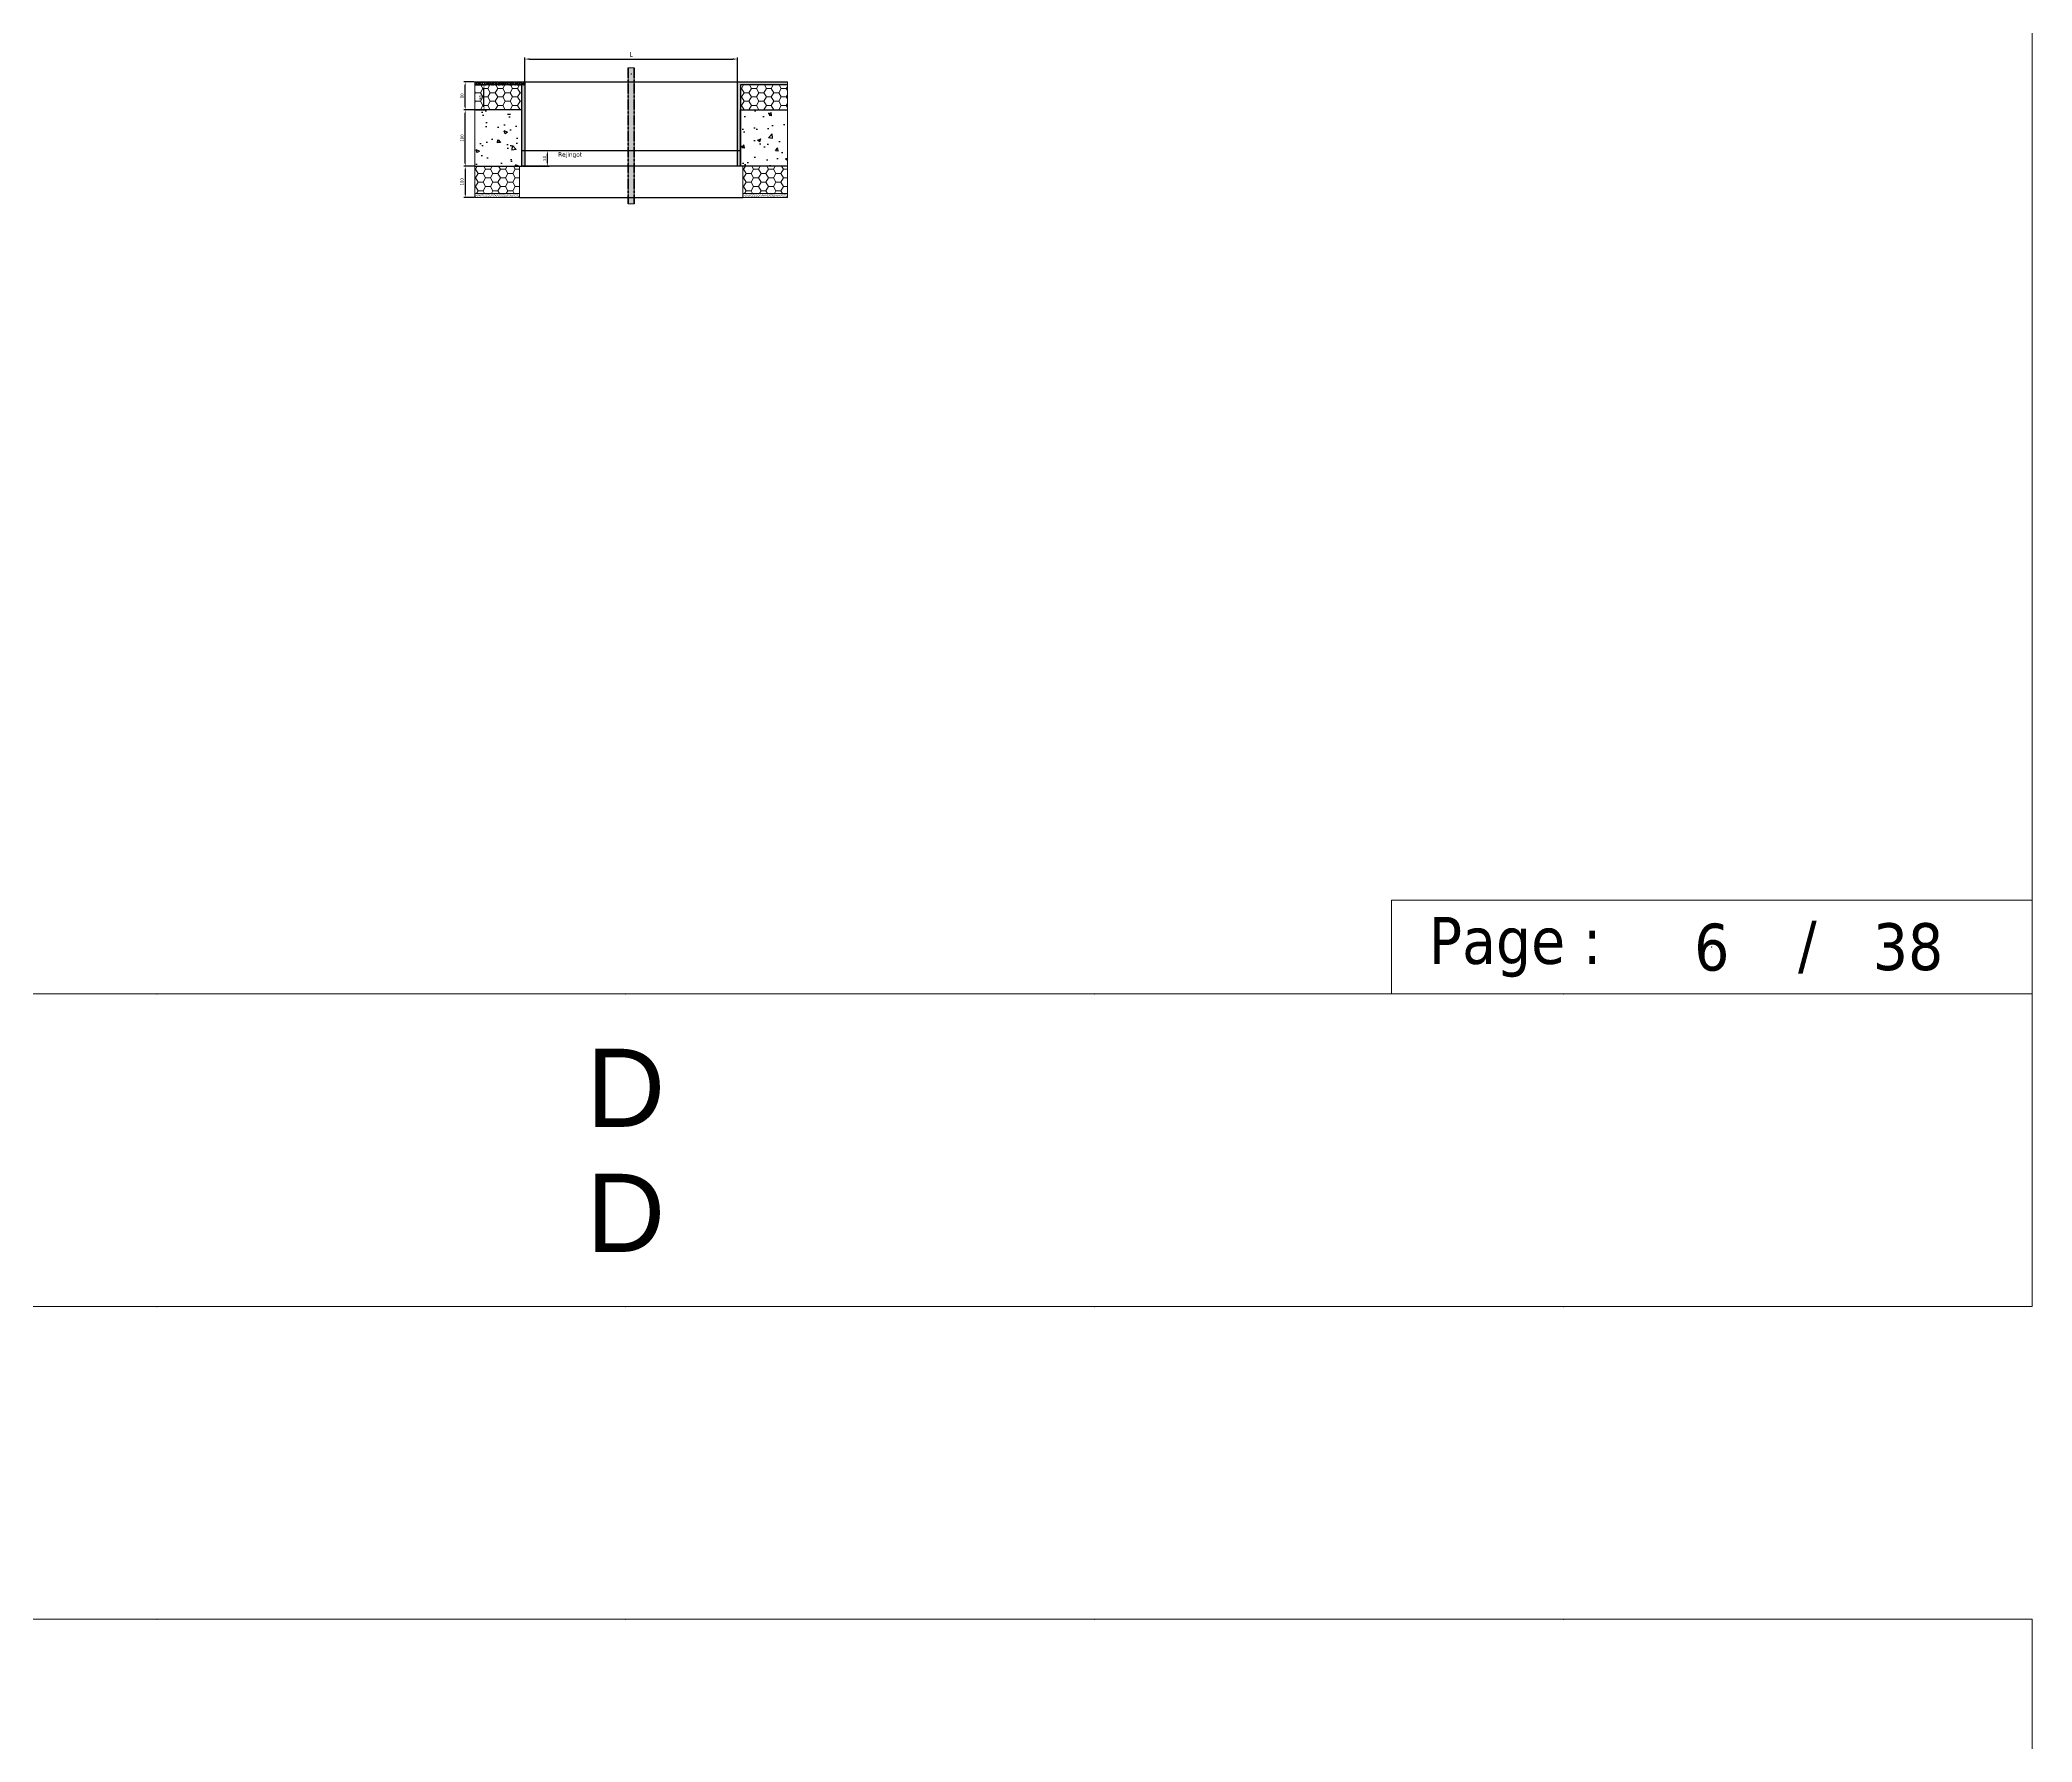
# Model space of a CAD drawing. Header units: millimetres. Extents: x -20000 to 230000, y -17405 to 25402.
# Drawn here: x 33125 to 39500, y -893 to 4552 of the extents above; entities that cross this region are included whole.
import ezdxf
from ezdxf.enums import TextEntityAlignment as Align

# ---------------------------------------------------------------- set-up
doc = ezdxf.new("R2010")
doc.units = ezdxf.units.MM
doc.header["$PDMODE"] = 35
doc.header["$PDSIZE"] = 0.5
doc.linetypes.add('AXES', pattern=[50.8, 31.75, -6.35, 6.35, -6.35])
doc.layers.get('0').update_dxf_attribs({"lineweight": 13})
doc.layers.get('Defpoints').update_dxf_attribs({"true_color": 0xc2a584})
for name, color, linetype, lineweight in [('0 - 1 (validé)', 3, 'Continuous', 13), ('1 - Axe', 1, 'AXES', 0), ('1 - BETON', 251, 'Continuous', 25), ('1 - Cartouche', 7, 'Continuous', 13), ('1 - Cotation', 32, 'Continuous', 13), ('1 - Isolant', 132, 'Continuous', 13), ('1 - Platre', 252, 'Continuous', 13), ('1 - Texte', 7, 'Continuous', 13)]:
    doc.layers.add(name, color=color, linetype=linetype, lineweight=lineweight)
for name, color, linetype, lineweight, plot in [('0 - Invisible', 43, 'Continuous', 0, False), ('0 - Trame', 1, 'Continuous', 0, False), ('Intouchable', 252, 'Continuous', 13, False), ('Non visible', 163, 'Continuous', 25, False)]:
    doc.layers.add(name, color=color, linetype=linetype, lineweight=lineweight, plot=plot)
doc.layers.add('1 - Cache', color=7, linetype='Continuous', lineweight=0, true_color=0xffffff)
doc.styles.get("Standard").update_dxf_attribs({"font": 'ARIALUNI.TTF'})
doc.styles.add('Texte Poralu', font='tahomabd.ttf')
doc.dimstyles.new('100 - 1000', dxfattribs={"dimtxt": 15, "dimasz": 15, "dimexe": 5, "dimexo": 2.5, "dimgap": 8, "dimtad": 1, "dimdec": 1, "dimtxsty": 'Texte Poralu', "dimcen": 10, "dimazin": 0, "dimtfac": 1, "dimtdec": 1, "dimtmove": 0, "dimatfit": 3, "dimfxl": 1, "dimarcsym": 0})
doc.dimstyles.new('30 - 1000', dxfattribs={"dimtxt": 10, "dimasz": 10, "dimexe": 5, "dimexo": 2.5, "dimgap": 5, "dimtad": 1, "dimdec": 1, "dimtxsty": 'Texte Poralu', "dimcen": 5, "dimazin": 0, "dimtfac": 1, "dimtdec": 1, "dimtmove": 0, "dimatfit": 3, "dimfxl": 1, "dimarcsym": 0})

# ---------------------------------------------------------------- blocks, each defined once
blk = doc.blocks.new('Cadre Coupe_Elev')
for p in [(3500, 9500), (5000, 9500), (6500, 9500), (8000, 9500), (3500, 1500), (5000, 1500), (6500, 1500), (8000, 1500), (3500, 500), (5000, 500), (6500, 500), (8000, 500)]:
    blk.add_point(p)
at = {"layer": '0 - Trame'}
for points in [[(500, 500), (9500, 500), (9500, 9500), (500, 9500)], [(500, 1500), (9500, 1500), (9500, 500), (500, 500)]]:
    blk.add_lwpolyline(points, close=True, dxfattribs=at)
at = {"layer": 'Defpoints'}
for p in [(5000, 3733.5), (5000, 1200), (5000, 1000), (5000, 800)]:
    blk.add_point(p, dxfattribs=at)
at = {"color": 7}
blk.add_attdef('REPERE_1', text='', height=300, dxfattribs=at).set_placement((1000, 9000), align=Align.MIDDLE_CENTER)
at = {"layer": '1 - Texte', "color": 7}
for tag, p in [('DEFINITION1', (5000, 1200)), ('DEFINITION2', (5000, 800))]:
    blk.add_attdef(tag, text='', height=250, dxfattribs=at).set_placement(p, align=Align.MIDDLE_CENTER)
at = {"layer": 'Non visible', "style": 'Texte Poralu'}
for p in [(5447.1, 4905.8), (5447.1, 4605.8)]:
    blk.add_attdef('REPERE_2', text='', height=35, dxfattribs=at).set_placement(p, align=Align.MIDDLE_LEFT)
blk = doc.blocks.new('Cartouche - Total de page')
at = {"layer": '1 - Cartouche', "color": 0, "insert": (0, 0), "char_height": 5, "attachment_point": 5, "style": 'Texte Poralu'}
blk.add_mtext('38', dxfattribs=at)
blk = doc.blocks.new('*U441')
at = {"layer": '1 - Isolant'}
h = blk.add_hatch(dxfattribs=at)
h.set_pattern_fill('HONEY', color=256, scale=5, style=0)
h.set_pattern_definition([(0, (110, 80), (23.8125, 13.74815), [15.875, -31.75]), (120, (110, 80), (-23.8125, 13.74815), [15.875, -31.75]), (60, (110, 80), (5e-08, 27.4963), [-31.75, 15.875])])
h.paths.add_polyline_path([(-150, 0), (0, 0), (0, 80), (-150, 80)])
at = {"layer": '0 - Invisible'}
blk.add_lwpolyline([(-150, 80), (-150, 0)], dxfattribs=at)
at = {"layer": '1 - Isolant'}
blk.add_lwpolyline([(-150, 0), (0, 0), (0, 0), (0, 0), (0, 80), (-150, 80)], dxfattribs=at)
blk = doc.blocks.new('*U436')
at = {"layer": '1 - Isolant'}
h = blk.add_hatch(dxfattribs=at)
h.set_pattern_fill('HONEY', color=256, scale=5)
h.set_pattern_definition([(0, (237.5, -1e-14), (23.8125, 13.74815), [15.875, -31.75]), (120, (237.5, -1e-14), (-23.8125, 13.74815), [15.875, -31.75]), (60, (237.5, -1e-14), (5e-08, 27.4963), [-31.75, 15.875])])
h.paths.add_polyline_path([(-150, -87), (-150, 0), (-7.5, 0), (-7.5, -87)])
at = {"layer": '1 - Platre'}
h = blk.add_hatch(dxfattribs=at)
h.set_pattern_fill('AR-SAND', color=256, scale=0.1)
h.set_pattern_definition([(37.5, (237.5, -1e-14), (-0.160003, 4.894132), [0, -3.8608, 0, -4.318, 0, -4.1275]), (7.5, (237.5, -1e-14), (4.49523, 7.16825), [0, -2.0828, 0, -3.4798, 0, -1.3335]), (327.5, (234.3756, -1e-14), (7.909924, 0.01437), [0, -1.27, 0, -4.572, 0, -5.969]), (317.5, (234.3756, -1e-14), (7.63556, 2.22929), [0, -0.635, 0, -2.9972, 0, -3.429])])
h.paths.add_polyline_path([(-150, -100), (-150, -87), (-7.5, -87), (-7.5, -100)])
at = {"layer": '0 - Invisible'}
for points in [[(-150, -87), (-150, 0)], [(-150, -100), (-150, -87)]]:
    blk.add_lwpolyline(points, dxfattribs=at)
at = {"layer": '1 - Isolant'}
blk.add_lwpolyline([(-150, 0), (-7.5, 0), (-7.5, -87), (-150, -87)], dxfattribs=at)
at = {"layer": '1 - Platre'}
blk.add_lwpolyline([(-150, -87), (-7.5, -87), (-7.5, -100), (-150, -100)], dxfattribs=at)
blk = doc.blocks.new('*U437')
at = {"layer": '1 - Isolant'}
h = blk.add_hatch(dxfattribs=at)
h.set_pattern_fill('HONEY', color=256, scale=5)
h.set_pattern_definition([(0, (47.5, -1e-14), (23.8125, 13.7482), [15.875, -31.75]), (120, (47.5, -1e-14), (-23.8125, 13.7482), [15.875, -31.75]), (60, (47.5, -1e-14), (5e-08, 27.4963), [-31.75, 15.875])])
h.paths.add_polyline_path([(150, -87), (150, 0), (7.5, 0), (7.5, -87)])
at = {"layer": '1 - Platre'}
h = blk.add_hatch(dxfattribs=at)
h.set_pattern_fill('AR-SAND', color=256, scale=0.1)
h.set_pattern_definition([(37.5, (47.5, -1e-14), (-0.16, 4.89413), [0, -3.8608, 0, -4.318, 0, -4.1275]), (7.5, (47.5, -1e-14), (4.49523, 7.16825), [0, -2.0828, 0, -3.4798, 0, -1.3335]), (327.5, (44.3757, -1e-14), (7.90992, 0.01437), [0, -1.27, 0, -4.572, 0, -5.969]), (317.5, (44.376, -1e-14), (7.63556, 2.2293), [0, -0.635, 0, -2.9972, 0, -3.429])])
h.paths.add_polyline_path([(150, -100), (150, -87), (7.5, -87), (7.5, -100)])
at = {"layer": '0 - Invisible'}
for points in [[(150, -87), (150, 0)], [(150, -100), (150, -87)]]:
    blk.add_lwpolyline(points, dxfattribs=at)
at = {"layer": '1 - Isolant'}
blk.add_lwpolyline([(150, 0), (7.5, 0), (7.5, -87), (150, -87)], dxfattribs=at)
at = {"layer": '1 - Platre'}
blk.add_lwpolyline([(150, -87), (7.5, -87), (7.5, -100), (150, -100)], dxfattribs=at)
blk = doc.blocks.new('*U442')
at = {"layer": '1 - Isolant'}
h = blk.add_hatch(dxfattribs=at)
h.set_pattern_fill('HONEY', color=256, scale=5, style=0)
h.set_pattern_definition([(0, (110, 80), (23.8125, 13.74815), [15.875, -31.75]), (120, (110, 80), (-23.8125, 13.74815), [15.875, -31.75]), (60, (110, 80), (5e-08, 27.4963), [-31.75, 15.875])])
h.paths.add_polyline_path([(-150, 0), (0, 0), (0, 80), (-150, 80)])
at = {"layer": '0 - Invisible'}
blk.add_lwpolyline([(-150, 80), (-150, 0)], dxfattribs=at)
at = {"layer": '1 - Isolant'}
blk.add_lwpolyline([(-150, 0), (0, 0), (0, 0), (0, 0), (0, 80), (-150, 80)], dxfattribs=at)
blk = doc.blocks.new('*D1401')
at = {"layer": '1 - Cotation', "color": 0, "lineweight": -2, "transparency": 16777216}
for p, q in [((34677.5, 4420.4), (34677.5, 4495.7)), ((34692.5, 4490.7), (35342.5, 4490.7)), ((35357.5, 4420.4), (35357.5, 4495.7))]:
    blk.add_line(p, q, dxfattribs=at)
at = {"layer": '1 - Cotation', "color": 0, "transparency": 16777216}
for points in [[(34692.5, 4493.2), (34692.5, 4488.2), (34677.5, 4490.7)], [(35342.5, 4493.2), (35342.5, 4488.2), (35357.5, 4490.7)]]:
    blk.add_solid(points, dxfattribs=at)
at = {"layer": 'Defpoints', "color": 0, "transparency": 16777216}
for p in [(35357.5, 4490.7), (34677.5, 4417.9), (35357.5, 4417.9)]:
    blk.add_point(p, dxfattribs=at)
at = {"layer": '1 - Cotation', "color": 0, "transparency": 16777216, "insert": (35017.5, 4506.2), "char_height": 15, "attachment_point": 5, "style": 'Texte Poralu'}
blk.add_mtext('L', dxfattribs=at)
blk = doc.blocks.new('*U435')
at = {"layer": '1 - BETON'}
h = blk.add_hatch(dxfattribs=at)
h.set_pattern_fill('CONCRETE', color=256, scale=15, style=0, pattern_type=2)
h.set_pattern_definition([(50, (-50, -20), (107.59, -9.413), [11.25, -123.75]), (355, (-50, -20), (-20.813, 112.83), [9, -99]), (100.45, (-41.03, -20.78), (86.776, 103.416), [9.56, -105.17]), (46.184, (-50, 10), (160.086, -24.83), [16.875, -185.625]), (96.636, (-36.66, 7.93), (140.2, 146.12), [14.34, -157.76]), (351.184, (-50, 10), (140.2, 146.12), [13.5, -148.5]), (21, (-35, 2.5), (89.536, -60.393), [11.25, -123.75]), (326, (-35, 2.5), (36.497, 108.773), [9, -99]), (71.45, (-27.54, -2.53), (126.033, 48.38), [9.56, -105.17]), (37.5, (-50, -20), (1.824, 49.934), [0, -97.8, 0, -100.5, 0, -99.375]), (7.5, (-50, -20), (39.46, 59.162), [0, -57.3, 0, -95.55, 0, -37.875]), (327.5, (-83.45, -20), (80.0734, -3.383), [0, -37.5, 0, -117, 0, -155.25]), (317.5, (-98.45, -20), (87.478, 15.016), [0, -48.75, 0, -77.7, 0, -110.25])])
h.paths.add_polyline_path([(150, 180), (150, 0), (0, 0), (0, 180)])
at = {"layer": '0 - Invisible'}
blk.add_lwpolyline([(150, 180), (150, 0)], dxfattribs=at)
at = {"layer": '1 - BETON'}
blk.add_lwpolyline([(150, 0), (0, 0), (0, 180), (150, 180)], dxfattribs=at)
blk = doc.blocks.new('*U434')
at = {"layer": '1 - BETON'}
h = blk.add_hatch(dxfattribs=at)
h.set_pattern_fill('CONCRETE', color=256, scale=15, style=0, pattern_type=2)
h.set_pattern_definition([(50, (-50, -20), (107.59, -9.413), [11.25, -123.75]), (355, (-50, -20), (-20.813, 112.83), [9, -99]), (100.45, (-41.03, -20.78), (86.776, 103.416), [9.56, -105.17]), (46.184, (-50, 10), (160.086, -24.83), [16.875, -185.625]), (96.636, (-36.66, 7.93), (140.2, 146.12), [14.34, -157.76]), (351.184, (-50, 10), (140.2, 146.12), [13.5, -148.5]), (21, (-35, 2.5), (89.536, -60.393), [11.25, -123.75]), (326, (-35, 2.5), (36.497, 108.773), [9, -99]), (71.45, (-27.54, -2.53), (126.033, 48.38), [9.56, -105.17]), (37.5, (-50, -20), (1.824, 49.934), [0, -97.8, 0, -100.5, 0, -99.375]), (7.5, (-50, -20), (39.46, 59.162), [0, -57.3, 0, -95.55, 0, -37.875]), (327.5, (-83.45, -20), (80.0734, -3.383), [0, -37.5, 0, -117, 0, -155.25]), (317.5, (-98.45, -20), (87.478, 15.016), [0, -48.75, 0, -77.7, 0, -110.25])])
h.paths.add_polyline_path([(150, 180), (150, 0), (0, 0), (0, 180)])
at = {"layer": '0 - Invisible'}
blk.add_lwpolyline([(150, 180), (150, 0)], dxfattribs=at)
at = {"layer": '1 - BETON'}
blk.add_lwpolyline([(150, 0), (0, 0), (0, 180), (150, 180)], dxfattribs=at)
blk = doc.blocks.new('*D1402')
at = {"layer": 'Defpoints', "color": 0, "lineweight": -2, "transparency": 16777216}
for p, q in [((34515, 4327.9), (34481.5, 4327.9)), ((34486.5, 4157.9), (34486.5, 4317.9)), ((34515, 4147.9), (34481.5, 4147.9))]:
    blk.add_line(p, q, dxfattribs=at)
at = {"layer": 'Defpoints', "color": 0, "transparency": 16777216}
for p in [(34486.5, 4327.9), (34517.5, 4327.9), (34517.5, 4147.9)]:
    blk.add_point(p, dxfattribs=at)
for points in [[(34484.8, 4317.9), (34488.1, 4317.9), (34486.5, 4327.9)], [(34484.8, 4157.9), (34488.1, 4157.9), (34486.5, 4147.9)]]:
    blk.add_solid(points, dxfattribs=at)
at = {"layer": 'Defpoints', "color": 0, "transparency": 16777216, "insert": (34476.3, 4237.9), "char_height": 10, "attachment_point": 5, "rotation": 90, "style": 'Texte Poralu'}
blk.add_mtext('180', dxfattribs=at)
blk = doc.blocks.new('*D1403')
at = {"layer": '1 - Cotation', "color": 0, "lineweight": -2, "transparency": 16777216}
for p, q in [((34515, 4147.9), (34481.5, 4147.9)), ((34486.5, 4137.9), (34486.5, 4057.9)), ((34515, 4047.9), (34481.5, 4047.9))]:
    blk.add_line(p, q, dxfattribs=at)
at = {"layer": '1 - Cotation', "color": 0, "transparency": 16777216}
for points in [[(34484.8, 4137.9), (34488.1, 4137.9), (34486.5, 4147.9)], [(34484.8, 4057.9), (34488.1, 4057.9), (34486.5, 4047.9)]]:
    blk.add_solid(points, dxfattribs=at)
at = {"layer": 'Defpoints', "color": 0, "transparency": 16777216}
for p in [(34517.5, 4147.9), (34486.5, 4047.9), (34517.5, 4047.9)]:
    blk.add_point(p, dxfattribs=at)
at = {"layer": '1 - Cotation', "color": 0, "transparency": 16777216, "insert": (34476.3, 4097.9), "char_height": 10, "attachment_point": 5, "rotation": 90, "style": 'Texte Poralu'}
blk.add_mtext('100', dxfattribs=at)
blk = doc.blocks.new('*D1404')
at = {"layer": '1 - Cotation', "color": 0, "lineweight": -2, "transparency": 16777216}
for p, q in [((34670, 4197.9), (34755.1, 4197.9)), ((34670, 4147.9), (34755.1, 4147.9)), ((34750.1, 4157.9), (34750.1, 4187.9))]:
    blk.add_line(p, q, dxfattribs=at)
at = {"layer": '1 - Cotation', "color": 0, "transparency": 16777216}
for points in [[(34748.5, 4187.9), (34751.8, 4187.9), (34750.1, 4197.9)], [(34748.5, 4157.9), (34751.8, 4157.9), (34750.1, 4147.9)]]:
    blk.add_solid(points, dxfattribs=at)
at = {"layer": 'Defpoints', "color": 0, "transparency": 16777216}
for p in [(34667.5, 4197.9), (34667.5, 4147.9), (34750.1, 4197.9)]:
    blk.add_point(p, dxfattribs=at)
at = {"layer": '1 - Cotation', "color": 0, "transparency": 16777216, "insert": (34739.9, 4172.9), "char_height": 10, "attachment_point": 5, "rotation": 90, "style": 'Texte Poralu'}
blk.add_mtext('50', dxfattribs=at)
blk = doc.blocks.new('*D1405')
at = {"layer": 'Defpoints', "color": 0, "lineweight": -2, "transparency": 16777216}
for p, q in [((34515, 4417.9), (34481.5, 4417.9)), ((34486.5, 4337.9), (34486.5, 4407.9)), ((34515, 4327.9), (34481.5, 4327.9))]:
    blk.add_line(p, q, dxfattribs=at)
at = {"layer": 'Defpoints', "color": 0, "transparency": 16777216}
for p in [(34486.5, 4417.9), (34517.5, 4417.9), (34517.5, 4327.9)]:
    blk.add_point(p, dxfattribs=at)
for points in [[(34484.8, 4407.9), (34488.1, 4407.9), (34486.5, 4417.9)], [(34484.8, 4337.9), (34488.1, 4337.9), (34486.5, 4327.9)]]:
    blk.add_solid(points, dxfattribs=at)
at = {"layer": 'Defpoints', "color": 0, "transparency": 16777216, "insert": (34476.3, 4372.9), "char_height": 10, "attachment_point": 5, "rotation": 90, "style": 'Texte Poralu'}
blk.add_mtext('90', dxfattribs=at)
blk = doc.blocks.new('*D1406')
at = {"layer": 'Defpoints', "color": 0, "lineweight": -2, "transparency": 16777216}
for p, q in [((34520, 4407.9), (34551.5, 4407.9)), ((34546.5, 4337.9), (34546.5, 4397.9)), ((34520, 4327.9), (34551.5, 4327.9))]:
    blk.add_line(p, q, dxfattribs=at)
at = {"layer": 'Defpoints', "color": 0, "transparency": 16777216}
for p in [(34517.5, 4407.9), (34546.5, 4407.9), (34517.5, 4327.9)]:
    blk.add_point(p, dxfattribs=at)
for points in [[(34544.8, 4397.9), (34548.2, 4397.9), (34546.5, 4407.9)], [(34544.8, 4337.9), (34548.2, 4337.9), (34546.5, 4327.9)]]:
    blk.add_solid(points, dxfattribs=at)
at = {"layer": 'Defpoints', "color": 0, "transparency": 16777216, "insert": (34536.3, 4367.9), "char_height": 10, "attachment_point": 5, "rotation": 90, "style": 'Texte Poralu'}
blk.add_mtext('80', dxfattribs=at)
blk = doc.blocks.new('*U498')
at = {"layer": '1 - BETON'}
h = blk.add_hatch(dxfattribs=at)
h.set_pattern_fill('AR-SAND', color=256, scale=0.1)
h.set_pattern_definition([(37.5, (50, -60), (-0.160003, 4.89413), [0, -3.8608, 0, -4.318, 0, -4.1275]), (7.5, (50, -60), (4.49523, 7.16825), [0, -2.0828, 0, -3.4798, 0, -1.3335]), (327.5, (46.8757, -60), (7.909924, 0.01437), [0, -1.27, 0, -4.572, 0, -5.969]), (317.5, (46.876, -60), (7.63556, 2.2293), [0, -0.635, 0, -2.9972, 0, -3.429])])
h.paths.add_polyline_path([(-150, 10), (-150, 0), (0, 0), (0, -260), (10, -260), (10, 10)])
at = {"layer": '0 - Invisible'}
blk.add_lwpolyline([(-150, 10), (-150, 0)], dxfattribs=at)
at = {"layer": '1 - BETON'}
blk.add_lwpolyline([(-150, 0), (0, 0), (0, -260), (10, -260), (10, 10), (-150, 10)], dxfattribs=at)
blk = doc.blocks.new('*U679')
at = {"layer": '1 - BETON'}
h = blk.add_hatch(dxfattribs=at)
h.set_pattern_fill('AR-SAND', color=256, scale=0.1)
h.set_pattern_definition([(37.5, (0, -60), (-0.16, 4.89413), [0, -3.8608, 0, -4.318, 0, -4.1275]), (7.5, (0, -60), (4.49523, 7.16825), [0, -2.0828, 0, -3.4798, 0, -1.3335]), (327.5, (-3.124, -60), (7.90992, 0.01437), [0, -1.27, 0, -4.572, 0, -5.969]), (317.5, (-3.124, -60), (7.63556, 2.2293), [0, -0.635, 0, -2.9972, 0, -3.429])])
h.paths.add_polyline_path([(10, -260), (10, 0), (0, 0), (0, -260)])
at = {"layer": '0 - Invisible'}
blk.add_line((0, -260), (10, -260), dxfattribs=at)
at = {"layer": '1 - BETON'}
blk.add_lwpolyline([(10, -260), (10, 0), (0, 0), (0, -260)], dxfattribs=at)
blk = doc.blocks.new('*U680')
at = {"layer": '1 - BETON'}
h = blk.add_hatch(dxfattribs=at)
h.set_pattern_fill('AR-SAND', color=256, scale=0.1)
h.set_pattern_definition([(37.5, (0, 40), (-0.16, 4.89413), [0, -3.8608, 0, -4.318, 0, -4.1275]), (7.5, (0, 40), (4.49523, 7.16825), [0, -2.0828, 0, -3.4798, 0, -1.3335]), (327.5, (-3.124, 40), (7.90992, 0.01437), [0, -1.27, 0, -4.572, 0, -5.969]), (317.5, (-3.124, 40), (7.63556, 2.2293), [0, -0.635, 0, -2.9972, 0, -3.429])])
h.paths.add_polyline_path([(10, -160), (10, 0), (0, 0), (0, -160)])
at = {"layer": '0 - Invisible'}
blk.add_line((0, -160), (10, -160), dxfattribs=at)
at = {"layer": '1 - BETON'}
blk.add_lwpolyline([(10, -160), (10, 0), (0, 0), (0, -160)], dxfattribs=at)
blk = doc.blocks.new('*U1386')
at = {"layer": '1 - Cache'}
blk.add_hatch(color=256, dxfattribs=at).paths.add_polyline_path([(-10, 20), (-10, -415), (10, -415), (10, 20)])
at = {"layer": '0 - Invisible'}
blk.add_lwpolyline([(-10, 20), (-10, -415), (10, -415), (10, 20)], close=True, dxfattribs=at)
for p in [(0, 0), (0, -395)]:
    blk.add_point(p, dxfattribs=at)
at = {"layer": '1 - Axe', "lineweight": 50}
for p, q in [((-10, 20), (-10, -415)), ((10, 20), (10, -415))]:
    blk.add_line(p, q, dxfattribs=at)

msp = doc.modelspace()

# ---------------------------------------------------------------- linework, layer by layer
at = {"layer": '1 - BETON', "ltscale": 2}
msp.add_line((34677.5, 4417.93), (35357.5, 4417.93), dxfattribs=at)
at = {"layer": '1 - BETON'}
msp.add_line((34660, 4047.93), (35375, 4047.93), dxfattribs=at)
msp.add_lwpolyline([(34667.5, 4167.93), (34667.5, 4167.93), (34667.5, 4197.93), (35367.5, 4197.93), (35367.5, 4167.93), (35367.5, 4167.93), (35367.5, 4147.93), (34667.5, 4147.93)], close=True, dxfattribs=at)
at = {"layer": 'Intouchable'}
msp.add_lwpolyline([(37450, 1500), (39500, 1500), (39500, 1800), (37450, 1800)], close=True, dxfattribs=at)
msp.add_point((38475, 1650), dxfattribs=at)

# ---------------------------------------------------------------- block references
for name, p in [('*U1386', (35017.5, 4442.93)), ('*U435', (35367.5, 4147.93)), ('*U436', (34667.5, 4147.93)), ('*U437', (35367.5, 4147.93))]:
    msp.add_blockref(name, p)
at = {"xscale": -1}
for name, p, rotation in [('*U680', (34677.5, 4407.93), 270.0000544799311), ('*U679', (34667.5, 4147.93), 180.0000544799311), ('*U498', (35367.5, 4407.93), 8.128960704567589e-07), ('*U442', (35367.5, 4327.93), 359.9999598587287)]:
    msp.add_blockref(name, p, dxfattribs=dict(at, rotation=rotation))
at = {"rotation": 4.014127135292442e-05}
msp.add_blockref('*U441', (34667.5, 4327.93), dxfattribs=at)
at = {"xscale": -1}
msp.add_blockref('*U434', (34667.5, 4147.93), dxfattribs=at)
at = {"layer": '0 - 1 (validé)'}
ref = msp.add_blockref('Cadre Coupe_Elev', (30000, 0), dxfattribs=at)
ref.add_attrib('DEFINITION1', 'D', dxfattribs={"layer": '1 - Texte', "color": 7, "height": 250}).set_placement((35000, 1200), align=Align.MIDDLE_CENTER)
ref.add_attrib('DEFINITION2', 'D', dxfattribs={"layer": '1 - Texte', "color": 7, "height": 250}).set_placement((35000, 800), align=Align.MIDDLE_CENTER)
msp.add_blockref('Cadre Coupe_Elev', (30000, -10000), dxfattribs=at)
at = {"layer": 'Intouchable', "xscale": 30, "yscale": 30, "zscale": 30}
msp.add_blockref('Cartouche - Total de page', (39102.9, 1650), dxfattribs=at)

# ---------------------------------------------------------------- texts
at = {"style": 'Texte Poralu'}
msp.add_attdef('6', text='', height=150, dxfattribs=at).set_placement((38475, 1650), align=Align.MIDDLE_CENTER)
at = {"layer": '1 - Texte', "insert": (34783.64, 4193.01), "char_height": 15, "attachment_point": 1, "style": 'Texte Poralu'}
msp.add_mtext_dynamic_manual_height_columns('Rejingot', width=98.0024, gutter_width=300, heights=[0], dxfattribs=at)
at = {"layer": 'Intouchable', "char_height": 150, "style": 'Texte Poralu'}
for s, insert, attachment_point in [('Page : ', (37569.36, 1650), 4), ('/', (38780.84, 1650), 5)]:
    msp.add_mtext(s, dxfattribs=dict(at, insert=insert, attachment_point=attachment_point))

# ---------------------------------------------------------------- dimensions: what is measured, and where the dimension line sits
at = {"layer": '1 - Cotation'}
dim = msp.add_linear_dim(base=(35357.5, 4490.74), p1=(34677.5, 4417.93), p2=(35357.5, 4417.93), text='L', dimstyle='100 - 1000', dxfattribs=at)
dim.commit()
dim.dimension.update_dxf_attribs({"geometry": '*D1401', "text_midpoint": (35017.5, 4506.24)})
for base, p1, p2, picture, middle in [((34486.48, 4047.93), (34517.5, 4147.93), (34517.5, 4047.93), '*D1403', (34476.27, 4097.93)), ((34750.12, 4197.93), (34667.5, 4147.93), (34667.5, 4197.93), '*D1404', (34739.92, 4172.93))]:
    dim = msp.add_linear_dim(base=base, p1=p1, p2=p2, angle=90, dimstyle='30 - 1000', dxfattribs=at)
    dim.commit()
    dim.dimension.update_dxf_attribs({"geometry": picture, "text_midpoint": middle})
at = {"layer": 'Defpoints'}
for base, p1, p2, picture, middle in [((34486.48, 4417.93), (34517.5, 4327.93), (34517.5, 4417.93), '*D1405', (34476.27, 4372.93)), ((34546.5, 4407.93), (34517.5, 4327.93), (34517.5, 4407.93), '*D1406', (34536.28, 4367.93)), ((34486.48, 4327.93), (34517.5, 4147.93), (34517.5, 4327.93), '*D1402', (34476.25, 4237.93))]:
    dim = msp.add_linear_dim(base=base, p1=p1, p2=p2, angle=90, dimstyle='30 - 1000', dxfattribs=at)
    dim.commit()
    dim.dimension.update_dxf_attribs({"geometry": picture, "text_midpoint": middle})

doc.saveas('drawing.dxf')
